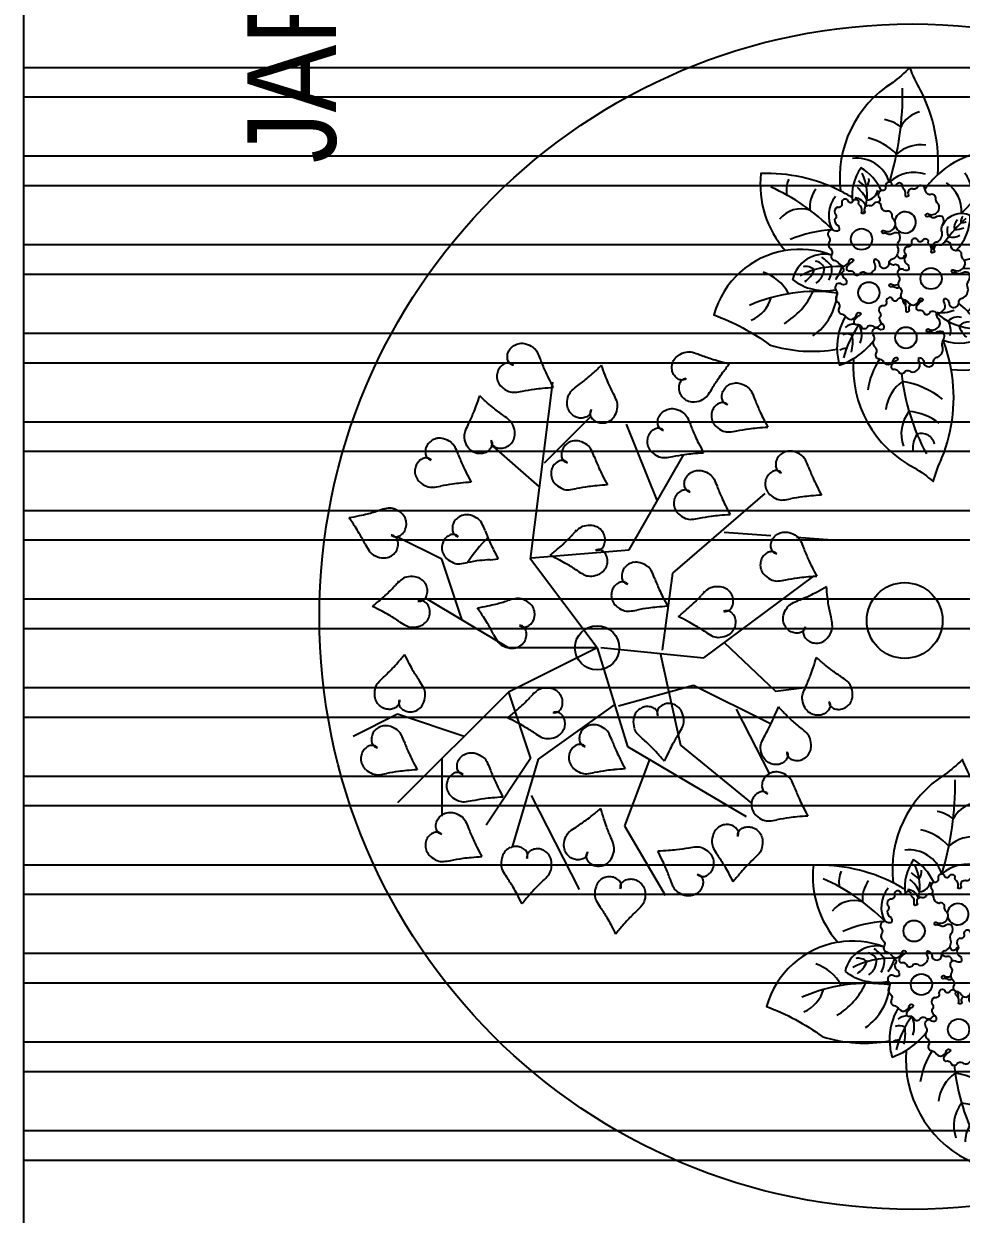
# Model space of a CAD drawing. Extents: x -109 to 1815, y -14679 to 345.
# Drawn here: x -63.392 to -61.806, y -44.327 to -42.311 of the extents above; entities that cross this region are included whole.
import ezdxf

# ---------------------------------------------------------------- set-up
doc = ezdxf.new("R2010")
doc.units = 0
doc.header["$MEASUREMENT"] = 0
for name, color, linetype in [('cob', 3, 'CONTINUOUS'), ('LINHA-TELHA-VISTA', 1, 'CONTINUOUS'), ('PAREDE', 6, 'CONTINUOUS'), ('PORTA', 3, 'CONTINUOUS'), ('TEXTO', 1, 'CONTINUOUS'), ('VEGET', 64, 'CONTINUOUS'), ('VEGET-I', 62, 'CONTINUOUS')]:
    doc.layers.add(name, color=color, linetype=linetype)
doc.styles.add('TECN', font='techl___.ttf')

# ---------------------------------------------------------------- blocks, each defined once
blk = doc.blocks.new('VEGET-09')
at = {"layer": 'VEGET'}
blk.add_lwpolyline([(-0.0624, 0.0463, 0.064121), (-0.076, 0.0443, 0.053651), (-0.0704, 0.0323, 0.303165), (-0.1629, -0.0192, -0.038186), (-0.1743, -0.035, -0.033284), (-0.1544, -0.0425, 0.140139), (-0.0797, -0.0503, 0.082613), (-0.0764, -0.09, -0.071634), (-0.0539, -0.1385, 0.37075), (0.0057, -0.0599, 0.036515), (0.0064, -0.0606, 0.34294), (0.013, -0.0613, 0.358678), (0.0639, -0.1047, -0.11702), (0.1047, -0.1022, 0.227088), (0.0856, -0.039, 0.135454), (0.1569, -0.0244, -0.033284), (0.176, -0.0153, -0.038186), (0.1632, -0.0005, 0.289083), (0.0715, 0.0434, 0.126781), (0.0863, 0.1108, 0.210808), (0.0211, 0.0902, 0.291137), (-0.0333, 0.1505, -0.071634), (-0.0587, 0.1034, 0.119338)], format="xyb", close=True, dxfattribs=at)
at = {"layer": 'VEGET-I', "color": 31}
blk.add_lwpolyline([(0.0139, 0.0144, -0.427238), (0.0087, 0.0105, 0.727728), (0.0096, 0.0022, -0.463092), (0.0143, -0.0014, 0.313172), (0.0225, -0.0056, -0.263169), (0.0285, -0.0058, 0.362708), (0.0357, -0.0058, 0.245641), (0.0349, 0.0003, -0.29295), (0.0351, 0.0033, 0.093328), (0.0358, 0.0064, -1.455768), (0.0382, 0.0069, 0.379882), (0.0397, -0.0017, 0.34294), (0.0463, -0.0024, -0.272007), (0.0516, -0.0002, 0.52491), (0.0541, 0.0047, -0.364868), (0.0591, 0.0089, 0.589429), (0.0609, 0.0151, -0.414362), (0.0591, 0.0195, 0.632042), (0.0539, 0.0228, -0.61126), (0.0528, 0.0256, 0.141126), (0.0587, 0.0261, -0.414115), (0.0623, 0.0279, 0.695029), (0.0623, 0.0332, -0.695571), (0.0638, 0.0371, 0.795067), (0.0607, 0.0422, -0.584992), (0.0578, 0.046, 0.398719), (0.0525, 0.0482, -0.502085), (0.0475, 0.0484, 0.277783), (0.042, 0.0451, -0.240076), (0.038, 0.0448, -0.321467), (0.0384, 0.0494, 0.745243), (0.0333, 0.0535, -0.31319), (0.0282, 0.053, 0.440916), (0.0227, 0.0517, -0.33877), (0.0174, 0.0511, 0.489016), (0.013, 0.049, -0.115651), (0.011, 0.0453, 0.254691), (0.008, 0.0405, 0.303582), (0.013, 0.0358, -0.602354), (0.0132, 0.0325, -0.345012), (0.0108, 0.0347, -0.004574), (0.0074, 0.0379, 0.479544), (0.0038, 0.0369, -0.438672), (0.0009, 0.0314, 0.471554), (0.0026, 0.0261, -0.333475), (0.0019, 0.0215, 0.333467), (0.0033, 0.0162, 0.445322), (0.0107, 0.0149, -0.162198)], format="xyb", close=True, dxfattribs=at)
for points in [[(0.0084, 0.0423, 0.077831), (0.0071, 0.042, -0.502085), (0.0022, 0.0422, 0.277783), (-0.0033, 0.0389, -0.240076), (-0.0073, 0.0385, -0.321467), (-0.0069, 0.0432, 0.745243), (-0.0121, 0.0473, -0.31319), (-0.0172, 0.0468, 0.440916), (-0.0227, 0.0455, -0.33877), (-0.028, 0.0449, 0.489016), (-0.0324, 0.0427, -0.115651), (-0.0344, 0.0391, 0.254691), (-0.0373, 0.0343, 0.303582), (-0.0324, 0.0296, -0.602354), (-0.0322, 0.0263, -0.345012), (-0.0345, 0.0285, -0.004574), (-0.0379, 0.0317, 0.479544), (-0.0416, 0.0307, -0.438672), (-0.0445, 0.0252, 0.471554), (-0.0427, 0.0199, -0.333475), (-0.0434, 0.0153, 0.333467), (-0.0421, 0.01, 0.101515), (-0.0407, 0.0085, -0.162198)], [(-0.0247, -0.0162, 0.439616), (-0.0295, -0.0148, -0.61126), (-0.0306, -0.0121, 0.141126), (-0.0247, -0.0115, -0.414115), (-0.021, -0.0097, 0.695029), (-0.021, -0.0044, -0.695571), (-0.0196, -0.0006, 0.795067), (-0.0227, 0.0045, -0.584992), (-0.0256, 0.0084, 0.398719), (-0.0309, 0.0106, -0.502085), (-0.0359, 0.0107, 0.277783), (-0.0413, 0.0075, -0.240076), (-0.0454, 0.0071, -0.321467), (-0.0449, 0.0117, 0.745243), (-0.0501, 0.0159, -0.31319), (-0.0552, 0.0153, 0.440916), (-0.0607, 0.014, -0.33877), (-0.066, 0.0135, 0.489016), (-0.0704, 0.0113, -0.115651), (-0.0724, 0.0076, 0.254691), (-0.0753, 0.0029, 0.303582), (-0.0704, -0.0019, -0.602354), (-0.0702, -0.0052, -0.345012), (-0.0725, -0.0029, -0.004574), (-0.076, 0.0002, 0.479544), (-0.0796, -0.0008, -0.438672), (-0.0825, -0.0063, 0.471554), (-0.0808, -0.0115, -0.333475), (-0.0815, -0.0161, 0.333467), (-0.0801, -0.0215, 0.445322), (-0.0727, -0.0228, -0.162198), (-0.0695, -0.0233, -0.427238)], [(0.0215, -0.0336, 0.153842), (0.0238, -0.0348, -0.463092), (0.0285, -0.0385, 0.313172), (0.0367, -0.0426, -0.263169), (0.0427, -0.0429, 0.362708), (0.0499, -0.0428, 0.245641), (0.0491, -0.0368, -0.29295), (0.0493, -0.0337, 0.093328), (0.05, -0.0307, -1.455768), (0.0524, -0.0301, 0.379882), (0.0539, -0.0387, 0.34294), (0.0605, -0.0394, -0.272007), (0.0658, -0.0372, 0.52491), (0.0683, -0.0323, -0.364868), (0.0733, -0.0281, 0.589429), (0.0751, -0.0219, -0.414362), (0.0733, -0.0175, 0.632042), (0.0681, -0.0142, -0.61126), (0.067, -0.0115, 0.141126), (0.0729, -0.0109, -0.414115), (0.0765, -0.0091, 0.695029), (0.0765, -0.0038, -0.695571), (0.078, 0, 0.795067), (0.0749, 0.0052, -0.584992), (0.072, 0.009, 0.398719), (0.0667, 0.0112, -0.500346), (0.0617, 0.0114, 0.277783)], [(0.013, -0.0613, -0.272007), (0.0183, -0.0591, 0.52491), (0.0208, -0.0542, -0.364868), (0.0258, -0.05, 0.589429), (0.0276, -0.0438, -0.414362), (0.0258, -0.0394, 0.632042), (0.0207, -0.0361, -0.61126), (0.0196, -0.0334, 0.141126), (0.0254, -0.0328, -0.414115), (0.0291, -0.031, 0.695029), (0.0291, -0.0257, -0.695571), (0.0305, -0.0219, 0.795067), (0.0274, -0.0167, -0.584992), (0.0245, -0.0129, 0.398719), (0.0192, -0.0107, -0.502085), (0.0143, -0.0105, 0.277783), (0.0088, -0.0138, -0.240076), (0.0047, -0.0142, -0.321467), (0.0052, -0.0095, 0.745243), (0, -0.0054, -0.31319), (-0.0051, -0.006, 0.440916), (-0.0106, -0.0072, -0.33877), (-0.0159, -0.0078, 0.489016), (-0.0203, -0.01, -0.115651), (-0.0223, -0.0136, 0.254691), (-0.0252, -0.0184, 0.303582), (-0.0203, -0.0231, -0.602354), (-0.0201, -0.0264, -0.345012), (-0.0224, -0.0242, -0.004574), (-0.0259, -0.021, 0.479544), (-0.0295, -0.022, -0.438672), (-0.0324, -0.0276, 0.471554), (-0.0306, -0.0328, -0.333475), (-0.0314, -0.0374, 0.333467), (-0.03, -0.0428, 0.445322), (-0.0226, -0.044, -0.162198), (-0.0194, -0.0446, -0.427238)], [(-0.0695, -0.0233, -0.427238), (-0.0747, -0.0272, 0.727728), (-0.0738, -0.0354, -0.463092), (-0.0691, -0.0391, 0.313172), (-0.0609, -0.0432, -0.263169), (-0.0549, -0.0435, 0.362708), (-0.0477, -0.0434, 0.245641), (-0.0485, -0.0374, -0.29295), (-0.0483, -0.0344, 0.093328), (-0.0476, -0.0313, -1.455768), (-0.0452, -0.0307, 0.379882), (-0.0437, -0.0393, 0.34294), (-0.0371, -0.0401, -0.272007), (-0.0318, -0.0379, 0.023893), (-0.0315, -0.0378, -0.364868)], [(-0.0215, -0.0258, 0.249552), (-0.0225, -0.0225, -0.232648), (-0.0245, -0.0203, 0.632042)], [(-0.0194, -0.0446, -0.427238), (-0.0246, -0.0485, 0.727728), (-0.0237, -0.0567, -0.463092), (-0.019, -0.0603, 0.313172), (-0.0108, -0.0645, -0.263169), (-0.0048, -0.0648, 0.362708), (0.0024, -0.0647, 0.245641), (0.0016, -0.0587, -0.29295), (0.0018, -0.0556, 0.093328), (0.0026, -0.0526, -1.455768), (0.0049, -0.052, 0.338669), (0.0057, -0.0599, 0.34294)]]:
    blk.add_lwpolyline(points, format="xyb", dxfattribs=at)
at = {"layer": 'VEGET-I'}
for points in [[(0.0137, 0.0137, 0.054109), (0.0137, 0.0145, -0.61126)], [(-0.0101, -0.0065, 0.024467), (-0.0104, -0.0059, -0.29295), (-0.0102, -0.0029, 0.093328), (-0.0095, 0.0002, -1.455768), (-0.0071, 0.0007, 0.243536), (-0.0076, -0.0053, 0.34294)], [(0.0049, -0.0064, -0.059681), (0.0062, -0.0064, 0.52491), (0.0088, -0.0015, -0.236589), (0.0114, 0.0022, 0.589429)], [(0.0171, -0.0044, -0.144785), (0.0151, -0.0057, 0.471554), (0.0168, -0.0109, -0.063459), (0.0172, -0.0118, 0.333467)], [(-0.0253, -0.0117, 0.075337), (-0.0228, -0.0118, -0.091843), (-0.0207, -0.0112, 0.362708)]]:
    blk.add_lwpolyline(points, format="xyb", dxfattribs=at)
at = {"layer": 'VEGET-I', "color": 41}
for centre in [(0.0307, 0.0256), (-0.0146, 0.0194), (-0.0527, -0.012), (-0.0026, -0.0333)]:
    blk.add_circle(centre, 0.009, dxfattribs=at)
at = {"layer": 'VEGET-I'}
for centre, radius, start, end in [((-0.0108, 0.1305), 0.0294, 203.2575, 254.3162), ((-0.1501, 0.0649), 0.1365, 352.142, 24.0362), ((-0.0325, 0.1201), 0.037, 297.538, 342.3464), ((-0.0806, 0.1714), 0.1701, 314.5307, 336.0872), ((0.0116, 0.1219), 0.0607, 210.5029, 245.5171), ((0.0328, 0.0765), 0.0237, 342.1534, 51.401), ((-0.0697, 0.0438), 0.1086, 3.3613, 22.8474), ((0.0723, 0.0675), 0.0217, 65.2706, 101.1072), ((0.0119, 0.0844), 0.0202, 212.3549, 248.9452), ((-0.0589, 0.0462), 0.0665, 356.5219, 28.1181), ((-0.0027, 0.0728), 0.0103, 316.2193, 12.2741), ((-0.0118, 0.0938), 0.0477, 214.5737, 266.3449), ((0.0064, 0.0727), 0.0155, 214.4894, 271.1311), ((0.0023, 0.0663), 0.01, 295.8614, 350.0245), ((0.0577, 0.0437), 0.0257, 53.2979, 95.1214), ((0.0058, 0.0693), 0.0187, 238.2291, 275.1542), ((-0.0148, 0.0795), 0.0364, 307.7391, 326.2778), ((0.0509, 0.0286), 0.0248, 49.8933, 119.5878), ((-0.0906, -0.0407), 0.0841, 54.3739, 75.6844), ((-0.0737, 0.0376), 0.0122, 2.7239, 31.7462), ((-0.0587, 0.0379), 0.00922, 330.408, 23.2503), ((0.0146, 0.0704), 0.0291, 231.5553, 255.8739), ((-0.056, 0.0683), 0.0353, 255.118, 278.5836), ((-0.0545, 0.0311), 0.0134, 0.7746, 38.3494), ((0.055, 0.0322), 0.0109, 288.7798, 353.5613), ((0.0705, 0.0296), 0.0288, 286.9657, 7.5072), ((-0.108, -0.0474), 0.0687, 57.1741, 80.7076), ((-0.0505, 0.0441), 0.0187, 248.4498, 298.337), ((0.0682, 0.0636), 0.0428, 248.601, 251.1781), ((0.0682, 0.0636), 0.0428, 256.8168, 295.5668), ((0.0505, 0.0492), 0.0312, 295.4367, 319.8659), ((0.074, 0.0219), 0.0102, 185.279, 260.1247), ((0.0903, 0.0157), 0.016, 128.6523, 159.4536), ((0.0809, 0.0273), 0.00811, 227.0682, 278.3756), ((0.0698, 0.031), 0.0479, 313.2808, 346.6895), ((-0.1176, -0.0291), 0.0344, 35.6879, 83.0483), ((0.0561, -0.019), 0.0311, 341.9942, 42.6199), ((0.1552, 0.2549), 0.2641, 253.215, 270.7396), ((0.1017, 0.0116), 0.0307, 321.4641, 349.7172), ((-0.0626, -0.1944), 0.1873, 96.2572, 118.1873), ((-0.1341, -0.0386), 0.0306, 51.7847, 109.9181), ((-0.1605, 0.0022), 0.0717, 321.0161, 351.0023), ((0.078, -0.0252), 0.0326, 353.4456, 40.6977), ((0.1136, -0.0306), 0.026, 15.9819, 62.3315), ((-0.1468, -0.0402), 0.0225, 56.7641, 92.6298), ((-0.1615, -0.0112), 0.0465, 321.6289, 355.7959), ((-0.1452, -0.0251), 0.0114, 282.0266, 19.1502), ((0.0065, -0.0723), 0.0515, 137.3511, 173.1112), ((0.0012, -0.0412), 0.0327, 173.3213, 200.6954), ((-0.047, -0.0326), 0.0173, 257.6705, 298.3921), ((-0.0457, -0.0558), 0.0106, 342.8391, 49.1133), ((-0.04, -0.1428), 0.1193, 42.2716, 55.0484), ((0.0449, -0.0512), 0.0126, 166.0133, 210.8157), ((0.0382, -0.0577), 0.011, 72.9763, 119.7763), ((0.0547, -0.0307), 0.0283, 265.2378, 326.7853), ((-0.0368, -0.0765), 0.0204, 106.6389, 139.7027), ((-0.053, -0.066), 0.0137, 1.1824, 41.3342), ((0.0406, -0.0624), 0.00958, 46.2071, 101.6231), ((0.0777, -0.0491), 0.0393, 185.6386, 197.466), ((0.0603, -0.057), 0.0158, 185.6102, 201.6955), ((0.0455, -0.0659), 0.00743, 52.578, 97.4744), ((0.2029, 0.0906), 0.2121, 224.7885, 240.0206), ((-0.0273, -0.1246), 0.0632, 116.8962, 129.5184), ((-0.1105, -0.1617), 0.126, 37.7656, 50.6238), ((0.0251, -0.0526), 0.028, 287.4041, 330.2959), ((0.0025, -0.0628), 0.0585, 331.101, 355.9434), ((0.0687, -0.0393), 0.0287, 254.193, 308.7428), ((-0.2033, -0.0678), 0.1655, 339.3636, 358.9982), ((0.0561, -0.0768), 0.0201, 309.7749, 352.5681), ((0.0855, -0.0557), 0.0255, 248.1797, 299.6042), ((-0.0282, -0.1309), 0.0462, 103.3757, 131.9644), ((-0.0474, -0.1115), 0.027, 21.9127, 71.4636), ((-0.0364, -0.127), 0.0207, 107.4676, 148.779), ((-0.0696, -0.1313), 0.0361, 12.7175, 41.6597)]:
    blk.add_arc(centre, radius, start, end, dxfattribs=at)
at = {"layer": 'VEGET-I', "color": 94}
for centre, radius, start, end in [((0.033, 0.0562), 0.0459, 142.7289, 191.1904), ((-0.0096, 0.0571), 0.0276, 347.5928, 77.384), ((-0.0535, 0.0776), 0.0756, 339.5371, 9.6172), ((-0.0614, -0.0074), 0.0538, 59.8647, 91.1509), ((-0.0519, 0.1058), 0.1383, 328.5047, 333.1544), ((-0.0173, 0.0644), 0.062, 211.193, 232.3438), ((0.0678, -0.0061), 0.0397, 53.9849, 97.93), ((0.0539, 0.0487), 0.0436, 294.5226, 328.7105), ((0.0291, -0.0905), 0.0764, 42.3879, 54.7417), ((-0.1034, 0.0844), 0.1368, 279.9847, 290.7519), ((-0.0141, -0.0575), 0.0431, 161.0917, 210.2624), ((0.0343, -0.0589), 0.0181, 335.2632, 62.5397), ((-0.0895, -0.004), 0.0844, 296.8758, 321.2979), ((0.0506, -0.0242), 0.0422, 225.2075, 270.1956)]:
    blk.add_arc(centre, radius, start, end, dxfattribs=at)
at = {"layer": 'VEGET-I', "color": 41}
blk.add_arc((0.0449, -0.0114), 0.009, 110.0401, 82.5092, dxfattribs=at)
blk = doc.blocks.new('FOLHA')
at = {"layer": 'VEGET'}
for points in [[(0, 0, -0.08274), (-0.002, 0.0029, -0.10469), (-0.0026, 0.0057, -0.121507), (-0.0015, 0.0103, -0.098472), (0.0021, 0.0149, -0.092043), (0.0069, 0.0176, -0.086888), (0.0126, 0.0186, -0.104288), (0.019, 0.0172, -0.099942), (0.0245, 0.0132, -0.091468), (0.0295, 0.0053, -0.12043), (0.0305, -0.0017, -0.025962), (0.0293, -0.0102, 0.015994), (0.0269, -0.0239, 0.011155), (0.0259, -0.0329, 0.008387), (0.025, -0.045)], [(0, 0, 0.08274), (-0.0014, 0.0032, 0.10469), (-0.0035, 0.0052, 0.121507), (-0.008, 0.0067, 0.098472), (-0.0138, 0.0061, 0.092043), (-0.0186, 0.0035, 0.086888), (-0.0224, -0.0009, 0.104288), (-0.0246, -0.007, 0.099942), (-0.0242, -0.0138, 0.091468), (-0.0201, -0.0222, 0.12043), (-0.0147, -0.0268, 0.025962), (-0.0068, -0.0302, -0.015994), (0.006, -0.0355, -0.011155), (0.0143, -0.0394, -0.008387), (0.025, -0.045)]]:
    blk.add_lwpolyline(points, format="xyb", dxfattribs=at)

msp = doc.modelspace()

# ---------------------------------------------------------------- linework, layer by layer
at = {"layer": 'cob'}
for p, q in [((-63.392, -42.385), (-60.392, -42.385)), ((-63.392, -42.435), (-60.392, -42.435)), ((-63.392, -42.535), (-60.392, -42.535)), ((-63.392, -42.585), (-60.392, -42.585)), ((-63.392, -42.685), (-60.392, -42.685)), ((-63.392, -42.735), (-60.392, -42.735)), ((-63.392, -42.835), (-60.392, -42.835)), ((-63.392, -42.885), (-60.392, -42.885)), ((-63.392, -42.985), (-60.392, -42.985)), ((-63.392, -43.035), (-60.392, -43.035)), ((-63.392, -43.035), (-60.392, -43.035)), ((-63.392, -43.135), (-60.392, -43.135)), ((-63.392, -43.185), (-60.392, -43.185)), ((-63.392, -43.285), (-60.392, -43.285)), ((-63.392, -43.335), (-60.392, -43.335)), ((-63.392, -43.435), (-60.392, -43.435)), ((-63.392, -43.485), (-60.392, -43.485)), ((-63.392, -43.585), (-60.392, -43.585)), ((-63.392, -43.635), (-60.392, -43.635)), ((-63.392, -43.735), (-60.392, -43.735)), ((-63.392, -43.785), (-60.392, -43.785)), ((-63.392, -43.885), (-60.392, -43.885)), ((-63.392, -43.935), (-60.392, -43.935)), ((-63.392, -43.935), (-60.392, -43.935)), ((-63.392, -44.035), (-60.392, -44.035)), ((-63.392, -44.085), (-60.392, -44.085)), ((-63.392, -44.185), (-60.392, -44.185)), ((-63.392, -44.235), (-60.392, -44.235))]:
    msp.add_line(p, q, dxfattribs=at)
at = {"layer": 'LINHA-TELHA-VISTA'}
msp.add_circle((-61.9012, -43.3215), 0.0642, dxfattribs=at)
at = {"layer": 'PAREDE'}
msp.add_line((-63.392, -44.935), (-63.392, -40.8867), dxfattribs=at)
at = {"layer": 'PORTA', "color": 1}
msp.add_circle((-61.8881, -43.315), 1.0035, dxfattribs=at)
at = {"layer": 'VEGET'}
for centre, radius, start, end in [((-62.6899, -43.0362), 0.0225, 162.2836, 184.7793), ((-62.69, -43.0361), 0.0224, 141.2482, 162.2836), ((-62.6879, -43.0378), 0.0251, 121.3849, 141.2482), ((-62.6886, -43.0367), 0.0238, 97.57, 121.3849), ((-62.6883, -43.0387), 0.0259, 74.7408, 97.57), ((-62.6916, -43.0509), 0.0385, 53.836, 74.7408), ((-62.6822, -43.038), 0.0225, 26.3677, 53.836), ((-62.7728, -43.0829), 0.1237, 20.4189, 26.3677), ((-62.4595, -43.0405), 0.0224, 141.2482, 162.2836), ((-62.4574, -43.0422), 0.0251, 121.3849, 141.2482), ((-62.4581, -43.041), 0.0238, 97.57, 121.3849), ((-62.4578, -43.0431), 0.0259, 74.7408, 97.57), ((-62.4612, -43.0553), 0.0385, 53.836, 74.7408), ((-62.4517, -43.0423), 0.0225, 26.3677, 53.836), ((-62.7075, -43.0678), 0.0225, 117.0848, 139.5805), ((-62.7109, -43.0611), 0.015, 89.3732, 117.0848), ((-62.6974, -43.0368), 0.015, 184.7793, 212.4908), ((-62.7109, -43.0563), 0.0102, 65.4672, 89.3732), ((-62.7015, -43.0394), 0.0102, 212.4908, 236.3969), ((-62.6982, -43.0344), 0.0161, 236.3969, 255.3163), ((-62.7134, -43.0617), 0.0161, 46.5478, 65.4672), ((-62.3518, -42.9262), 0.3256, 200.4189, 204.0841), ((-62.4805, -43.0654), 0.015, 89.3732, 117.0848), ((-62.4594, -43.0405), 0.0225, 162.2836, 184.7793), ((-62.467, -43.0411), 0.015, 184.7793, 212.4908), ((-62.4804, -43.0606), 0.0102, 65.4672, 89.3732), ((-62.471, -43.0437), 0.0102, 212.4908, 236.3969), ((-62.4829, -43.0661), 0.0161, 46.5478, 65.4672), ((-62.5424, -43.0873), 0.1237, 20.4189, 26.3677), ((-62.1213, -42.9305), 0.3256, 200.4189, 204.0841), ((-62.097, -43.0578), 0.0225, 162.2836, 184.7793), ((-62.0971, -43.0578), 0.0224, 141.2482, 162.2836), ((-62.095, -43.0595), 0.0251, 121.3849, 141.2482), ((-62.0957, -43.0583), 0.0238, 97.57, 121.3849), ((-62.0955, -43.0604), 0.0259, 74.7408, 97.57), ((-62.0988, -43.0726), 0.0385, 53.836, 74.7408), ((-62.0893, -43.0596), 0.0225, 26.3677, 53.836), ((-62.18, -43.1046), 0.1237, 20.4189, 26.3677), ((-62.705, -43.0687), 0.0251, 160.6159, 180.4792), ((-62.7063, -43.0687), 0.0238, 180.4792, 204.2941), ((-62.7075, -43.0678), 0.0224, 139.5805, 160.6159), ((-62.3693, -42.934), 0.3064, 204.0841, 206.6405), ((-62.1587, -42.8284), 0.542, 206.6405, 208.5627), ((-62.4745, -43.073), 0.0251, 160.6159, 180.4792), ((-62.4771, -43.0721), 0.0224, 139.5805, 160.6159), ((-62.477, -43.0722), 0.0225, 117.0848, 139.5805), ((-62.4677, -43.0387), 0.0161, 236.3969, 255.3163), ((-62.1388, -42.9384), 0.3064, 204.0841, 206.6405), ((-62.1146, -43.0895), 0.0225, 117.0848, 139.5805), ((-62.1181, -43.0827), 0.015, 89.3732, 117.0848), ((-62.1046, -43.0584), 0.015, 184.7793, 212.4908), ((-62.1181, -43.0779), 0.0102, 65.4672, 89.3732), ((-62.1086, -43.061), 0.0102, 212.4908, 236.3969), ((-62.1053, -43.056), 0.0161, 236.3969, 255.3163), ((-62.1205, -43.0834), 0.0161, 46.5478, 65.4672), ((-61.7589, -42.9478), 0.3256, 200.4189, 204.0841), ((-62.7045, -43.0678), 0.0259, 204.2941, 227.1232), ((-62.6958, -43.0585), 0.0385, 227.1232, 248.0281), ((-62.6224, -43.4131), 0.3256, 97.78, 101.4452), ((-62.625, -43.3941), 0.3064, 95.2236, 97.78), ((-62.6035, -43.6286), 0.542, 93.3014, 95.2236), ((-62.4759, -43.073), 0.0238, 180.4792, 204.2941), ((-62.474, -43.0722), 0.0259, 204.2941, 227.1232), ((-62.4654, -43.0629), 0.0385, 227.1232, 248.0281), ((-62.3731, -43.633), 0.542, 93.3014, 95.2236), ((-61.9282, -42.8327), 0.542, 206.6405, 208.5627), ((-62.1122, -43.0903), 0.0251, 160.6159, 180.4792), ((-62.1135, -43.0903), 0.0238, 180.4792, 204.2941), ((-62.1147, -43.0894), 0.0224, 139.5805, 160.6159), ((-61.7764, -42.9557), 0.3064, 204.0841, 206.6405), ((-62.7018, -43.0734), 0.0225, 248.0281, 275.4964), ((-62.7115, -42.9727), 0.1237, 275.4964, 281.4452), ((-62.4714, -43.0778), 0.0225, 248.0281, 275.4964), ((-62.4811, -42.977), 0.1237, 275.4964, 281.4452), ((-62.3919, -43.4174), 0.3256, 97.78, 101.4452), ((-62.3945, -43.3984), 0.3064, 95.2236, 97.78), ((-62.1116, -43.0895), 0.0259, 204.2941, 227.1232), ((-62.103, -43.0802), 0.0385, 227.1232, 248.0281), ((-62.0296, -43.4347), 0.3256, 97.78, 101.4452), ((-62.0322, -43.4157), 0.3064, 95.2236, 97.78), ((-62.0107, -43.6503), 0.542, 93.3014, 95.2236), ((-61.5659, -42.85), 0.542, 206.6405, 208.5627), ((-62.7521, -43.2527), 0.1237, 102.0751, 108.0238), ((-62.7733, -43.1537), 0.0225, 74.6067, 102.0751), ((-62.7775, -43.1692), 0.0385, 53.7019, 74.6067), ((-62.109, -43.095), 0.0225, 248.0281, 275.4964), ((-62.1187, -42.9943), 0.1237, 275.4964, 281.4452), ((-62.9346, -42.6134), 0.542, 279.8801, 281.8022), ((-63.2848, -43.4593), 0.542, 33.2192, 35.1413), ((-62.8864, -42.844), 0.3064, 281.8022, 284.3586), ((-62.8911, -42.8254), 0.3256, 284.3586, 288.0238), ((-62.77, -43.159), 0.0259, 30.8727, 53.7019), ((-62.7683, -43.1579), 0.0238, 7.0578, 30.8727), ((-62.6443, -43.1657), 0.0224, 141.2482, 162.2836), ((-62.6422, -43.1674), 0.0251, 121.3849, 141.2482), ((-62.6429, -43.1663), 0.0238, 97.57, 121.3849), ((-62.6426, -43.1683), 0.0259, 74.7408, 97.57), ((-62.6459, -43.1805), 0.0385, 53.836, 74.7408), ((-62.6365, -43.1676), 0.0225, 26.3677, 53.836), ((-63.0877, -43.3303), 0.3064, 30.6627, 33.2192), ((-62.7671, -43.1586), 0.0225, 303.6635, 326.1591), ((-62.767, -43.1587), 0.0224, 326.1591, 347.1945), ((-62.7696, -43.1581), 0.0251, 347.1945, 7.0578), ((-62.6442, -43.1658), 0.0225, 162.2836, 184.7793), ((-62.6517, -43.1664), 0.015, 184.7793, 212.4908), ((-62.7271, -43.2125), 0.1237, 20.4189, 26.3677), ((-62.3061, -43.0558), 0.3256, 200.4189, 202.673), ((-63.1042, -43.3401), 0.3256, 26.9976, 30.6627), ((-62.7039, -43.1361), 0.1237, 206.9976, 212.9463), ((-62.7725, -43.1929), 0.0161, 62.9755, 81.8949), ((-62.7605, -43.164), 0.0161, 233.1264, 252.0459), ((-62.7623, -43.1697), 0.0102, 252.0459, 275.9519), ((-62.7698, -43.1876), 0.0102, 39.0695, 62.9755), ((-62.7735, -43.1906), 0.015, 11.3579, 39.0695), ((-62.7628, -43.1649), 0.015, 275.9519, 303.6635), ((-62.7809, -43.1921), 0.0225, 348.8622, 11.3579), ((-62.6593, -43.1982), 0.0251, 160.6159, 180.4792), ((-62.6619, -43.1974), 0.0224, 139.5805, 160.6159), ((-62.6618, -43.1974), 0.0225, 117.0848, 139.5805), ((-62.6652, -43.1907), 0.015, 89.3732, 117.0848), ((-62.6652, -43.1859), 0.0102, 65.4672, 89.3732), ((-62.6558, -43.169), 0.0102, 212.4908, 236.3969), ((-62.6525, -43.164), 0.0161, 236.3969, 255.3163), ((-62.6677, -43.1913), 0.0161, 46.5478, 65.4672), ((-62.7888, -43.1911), 0.0225, 212.9463, 240.4146), ((-62.7809, -43.1772), 0.0385, 240.4146, 261.3195), ((-62.7823, -43.1917), 0.0238, 284.1486, 307.9636), ((-62.7831, -43.1907), 0.0251, 307.9636, 327.8269), ((-62.7808, -43.1921), 0.0224, 327.8269, 348.8622), ((-62.6607, -43.1983), 0.0238, 180.4792, 204.2941), ((-62.6588, -43.1974), 0.0259, 204.2941, 227.1232), ((-62.7828, -43.1897), 0.0259, 261.3195, 284.1486), ((-62.6502, -43.1881), 0.0385, 227.1232, 248.0281), ((-62.6562, -43.203), 0.0225, 248.0281, 275.4964), ((-62.6658, -43.1023), 0.1237, 275.4964, 281.4452), ((-62.5767, -43.5426), 0.3256, 101.399, 101.4452), ((-62.6726, -43.3463), 0.1237, 131.0863, 137.035), ((-62.7391, -43.27), 0.0225, 103.618, 131.0863), ((-62.7353, -43.2856), 0.0385, 82.7131, 103.618), ((-62.7337, -43.2731), 0.0259, 59.884, 82.7131), ((-62.7327, -43.2713), 0.0238, 36.069, 59.884), ((-63.0014, -43.0401), 0.3256, 313.3699, 317.035), ((-62.7337, -43.2721), 0.0251, 16.2057, 36.069), ((-62.7313, -43.2713), 0.0225, 332.6747, 355.1704), ((-62.7312, -43.2713), 0.0224, 355.1704, 16.2057), ((-63.1422, -42.8757), 0.542, 308.8913, 310.8134), ((-62.9882, -43.054), 0.3064, 310.8134, 313.3699), ((-62.7194, -43.3039), 0.0161, 91.9868, 110.9062), ((-62.7229, -43.2729), 0.0161, 262.1377, 281.0571), ((-62.7196, -43.2979), 0.0102, 68.0807, 91.9868), ((-62.7218, -43.2787), 0.0102, 281.0571, 304.9631), ((-62.7245, -43.2748), 0.015, 304.9631, 332.6747), ((-62.7214, -43.3024), 0.015, 40.3691, 68.0807), ((-62.7271, -43.3073), 0.0225, 17.8735, 40.3691), ((-63.0382, -43.7854), 0.542, 62.2304, 64.1526), ((-62.9284, -43.577), 0.3064, 59.674, 62.2304), ((-62.9381, -43.5935), 0.3256, 56.0088, 59.674), ((-62.7297, -43.3071), 0.0251, 336.9748, 356.8381), ((-62.727, -43.3073), 0.0224, 356.8381, 17.8735), ((-62.6869, -43.221), 0.1237, 236.0088, 241.9575), ((-62.7345, -43.3103), 0.0225, 241.9575, 269.4259), ((-62.7343, -43.2943), 0.0385, 269.4259, 290.3307), ((-62.7299, -43.3061), 0.0259, 290.3307, 313.1599), ((-62.7285, -43.3076), 0.0238, 313.1599, 336.9748), ((-62.7813, -43.5229), 0.0224, 141.2482, 162.2836), ((-62.7792, -43.5246), 0.0251, 121.3849, 141.2482), ((-62.7799, -43.5235), 0.0238, 97.57, 121.3849), ((-62.7796, -43.5255), 0.0259, 74.7408, 97.57), ((-62.7829, -43.5377), 0.0385, 53.836, 74.7408), ((-62.7735, -43.5248), 0.0225, 26.3677, 53.836), ((-62.8641, -43.5697), 0.1237, 20.4189, 26.3677), ((-62.7988, -43.5546), 0.0225, 117.0848, 139.5805), ((-62.8022, -43.5479), 0.015, 89.3732, 117.0848), ((-62.7812, -43.5229), 0.0225, 162.2836, 184.7793), ((-62.7887, -43.5236), 0.015, 184.7793, 212.4908), ((-62.8022, -43.5431), 0.0102, 65.4672, 89.3732), ((-62.7928, -43.5261), 0.0102, 212.4908, 236.3969), ((-62.7895, -43.5212), 0.0161, 236.3969, 255.3163), ((-62.8047, -43.5485), 0.0161, 46.5478, 65.4672), ((-62.4431, -43.413), 0.3256, 200.4189, 204.0841), ((-62.7963, -43.5554), 0.0251, 160.6159, 180.4792), ((-62.7977, -43.5554), 0.0238, 180.4792, 204.2941), ((-62.7989, -43.5545), 0.0224, 139.5805, 160.6159), ((-62.4606, -43.4208), 0.3064, 204.0841, 206.6405), ((-62.7958, -43.5546), 0.0259, 204.2941, 227.1232), ((-62.7872, -43.5453), 0.0385, 227.1232, 248.0281), ((-62.7163, -43.8808), 0.3064, 95.2236, 97.78), ((-62.6948, -44.1154), 0.542, 93.3014, 95.2236), ((-62.25, -43.3152), 0.542, 206.6405, 208.5627), ((-62.7932, -43.5602), 0.0225, 248.0281, 275.4964), ((-62.8028, -43.4595), 0.1237, 275.4964, 281.4452), ((-62.7137, -43.8998), 0.3256, 97.78, 101.4452), ((-62.1202, -43.6012), 0.0225, 162.2836, 184.7793), ((-62.1203, -43.6011), 0.0224, 141.2482, 162.2836), ((-62.1182, -43.6028), 0.0251, 121.3849, 141.2482), ((-62.1189, -43.6017), 0.0238, 97.57, 121.3849), ((-62.1187, -43.6037), 0.0259, 74.7408, 97.57), ((-62.122, -43.616), 0.0385, 53.836, 74.7408), ((-62.1125, -43.603), 0.0225, 26.3677, 53.836), ((-62.2032, -43.6479), 0.1237, 20.4189, 26.3677), ((-62.1378, -43.6328), 0.0225, 117.0848, 139.5805), ((-62.1413, -43.6261), 0.015, 89.3732, 117.0848), ((-62.1278, -43.6018), 0.015, 184.7793, 212.4908), ((-62.1412, -43.6213), 0.0102, 65.4672, 89.3732), ((-62.1318, -43.6044), 0.0102, 212.4908, 236.3969), ((-62.1285, -43.5994), 0.0161, 236.3969, 255.3163), ((-62.1437, -43.6267), 0.0161, 46.5478, 65.4672), ((-61.7821, -43.4912), 0.3256, 200.4189, 204.0841), ((-62.1354, -43.6337), 0.0251, 160.6159, 180.4792), ((-62.1367, -43.6337), 0.0238, 180.4792, 204.2941), ((-62.1379, -43.6328), 0.0224, 139.5805, 160.6159), ((-61.7996, -43.499), 0.3064, 204.0841, 206.6405), ((-62.1348, -43.6328), 0.0259, 204.2941, 227.1232), ((-62.1262, -43.6236), 0.0385, 227.1232, 248.0281), ((-62.0527, -43.9781), 0.3256, 97.78, 101.4452), ((-62.0553, -43.9591), 0.3064, 95.2236, 97.78), ((-62.0339, -44.1937), 0.542, 93.3014, 95.2236), ((-61.5891, -43.3934), 0.542, 206.6405, 208.5627), ((-62.1322, -43.6384), 0.0225, 248.0281, 275.4964), ((-62.1419, -43.5377), 0.1237, 275.4964, 281.4452), ((-62.5577, -43.7293), 0.0259, 137.1381, 159.9673), ((-62.5592, -43.7279), 0.0238, 113.3232, 137.1381), ((-62.5586, -43.7292), 0.0251, 93.4599, 113.3232), ((-62.5588, -43.7265), 0.0224, 72.4245, 93.4599), ((-62.5588, -43.7266), 0.0225, 49.9288, 72.4245), ((-62.554, -43.7208), 0.015, 22.2173, 49.9288), ((-62.5303, -43.7211), 0.0102, 145.3348, 169.2409), ((-62.5495, -43.719), 0.0102, 358.3112, 22.2173), ((-62.5263, -43.7238), 0.015, 117.6233, 145.3348), ((-62.5228, -43.7305), 0.0225, 95.1276, 117.6233), ((-62.5228, -43.7304), 0.0224, 74.0922, 95.1276), ((-62.5236, -43.733), 0.0251, 54.2289, 74.0922), ((-62.5228, -43.7319), 0.0238, 30.414, 54.2289), ((-62.5458, -43.7337), 0.0385, 159.9673, 180.8721), ((-62.5618, -43.7339), 0.0225, 180.8721, 208.3404), ((-62.5244, -43.7222), 0.0161, 169.2409, 188.1603), ((-62.5555, -43.7188), 0.0161, 339.3918, 358.3112), ((-62.5246, -43.733), 0.0259, 7.5848, 30.414), ((-62.5371, -43.7346), 0.0385, 346.68, 7.5848), ((-62.4727, -43.6859), 0.1237, 208.3404, 214.2892), ((-62.8439, -43.939), 0.3256, 30.624, 34.2892), ((-62.5981, -43.6722), 0.1237, 313.2629, 319.2117), ((-62.5215, -43.7383), 0.0225, 319.2117, 346.68), ((-62.8274, -43.9292), 0.3064, 28.0676, 30.624), ((-62.3042, -43.9863), 0.3064, 136.9281, 139.4845), ((-62.2902, -43.9994), 0.3256, 133.2629, 136.9281), ((-63.0353, -44.0401), 0.542, 26.1454, 28.0676), ((-62.1251, -44.1393), 0.542, 139.4845, 141.4067)]:
    msp.add_arc(centre, radius, start, end, dxfattribs=at)
at = {"layer": 'VEGET-I'}
for p, q in [((-62.5343, -43.2178), (-62.4968, -42.9178)), ((-62.5109, -43.0544), (-62.4324, -42.9759)), ((-62.3196, -43.1195), (-62.3718, -42.9892)), ((-62.519, -43.0953), (-62.6012, -43.0233)), ((-62.3674, -43.2021), (-62.2751, -43.0407)), ((-62.2935, -43.2412), (-62.137, -43.1065)), ((-62.4569, -43.1699), (-62.4587, -43.1688)), ((-62.2065, -43.1717), (-62.1279, -43.1773)), ((-62.6843, -43.2178), (-62.7593, -43.1803)), ((-62.084, -43.1805), (-62.0239, -43.1847)), ((-62.5327, -43.2152), (-62.3674, -43.2021)), ((-62.6499, -43.3209), (-62.6843, -43.2178)), ((-62.6026, -43.2187), (-62.5891, -43.2171)), ((-62.4218, -43.3678), (-62.5343, -43.2178)), ((-62.3109, -43.3716), (-62.2935, -43.2412)), ((-62.2413, -43.3847), (-62.0543, -43.2456)), ((-62.7575, -43.2564), (-62.7593, -43.2553)), ((-62.2399, -43.2736), (-62.2417, -43.2725)), ((-62.5718, -43.3678), (-62.7124, -43.2835)), ((-62.4218, -43.3678), (-62.5718, -43.3678)), ((-62.4218, -43.3678), (-62.5718, -43.4428)), ((-62.4218, -43.3678), (-62.3703, -43.5349)), ((-62.4153, -43.3673), (-62.2413, -43.3847)), ((-62.2065, -43.3586), (-62.1196, -43.4412)), ((-62.3152, -43.376), (-62.2805, -43.5324)), ((-62.3853, -43.4657), (-62.2584, -43.4311)), ((-62.2584, -43.4311), (-62.1294, -43.4952)), ((-62.1196, -43.4412), (-62.0705, -43.4348)), ((-62.5718, -43.4428), (-62.7593, -43.6303)), ((-62.5718, -43.4428), (-62.5343, -43.5553)), ((-62.5288, -43.4451), (-62.5306, -43.444)), ((-62.391, -43.4634), (-62.5217, -43.5562)), ((-62.1861, -43.4714), (-62.1303, -43.5808)), ((-62.7593, -43.4803), (-62.8343, -43.5178)), ((-62.6468, -43.5178), (-62.7593, -43.4803)), ((-62.3703, -43.5349), (-62.1695, -43.6532)), ((-62.2805, -43.5324), (-62.1603, -43.6307)), ((-62.6843, -43.5553), (-62.6843, -43.6529)), ((-62.5343, -43.5553), (-62.6093, -43.6678)), ((-62.5217, -43.5562), (-62.5656, -43.705)), ((-62.3328, -43.5568), (-62.3751, -43.669)), ((-62.5335, -43.6177), (-62.4522, -43.777)), ((-62.3751, -43.669), (-62.3068, -43.7865))]:
    msp.add_line(p, q, dxfattribs=at)
msp.add_circle((-62.4218, -43.3678), 0.0375, dxfattribs=at)
for centre, radius, start, end in [((-62.372, -43.2598), 0.1237, 131.0863, 137.035), ((-62.4385, -43.1835), 0.0225, 103.618, 131.0863), ((-62.4347, -43.1991), 0.0385, 82.7131, 103.618), ((-62.4331, -43.1866), 0.0259, 59.884, 82.7131), ((-62.4321, -43.1848), 0.0238, 36.069, 59.884), ((-62.4331, -43.1856), 0.0251, 16.2057, 36.069), ((-62.4218, -43.3678), 0.2625, 134.7198, 146.6348), ((-62.3061, -43.0558), 0.3256, 202.673, 204.0841), ((-62.3236, -43.0636), 0.3064, 204.0841, 206.6405), ((-62.6876, -42.9675), 0.3064, 310.8134, 313.3699), ((-62.7008, -42.9536), 0.3256, 313.3699, 317.035), ((-62.4307, -43.1848), 0.0225, 332.6747, 355.1704), ((-62.4305, -43.1848), 0.0224, 355.1704, 16.2057), ((-62.113, -42.958), 0.542, 206.6405, 208.5627), ((-62.8416, -42.7892), 0.542, 308.8913, 310.8134), ((-62.7376, -43.6989), 0.542, 62.2304, 64.1526), ((-62.4188, -43.2174), 0.0161, 91.9868, 110.9062), ((-62.4223, -43.1863), 0.0161, 262.1377, 281.0571), ((-62.419, -43.2114), 0.0102, 68.0807, 91.9868), ((-62.4212, -43.1922), 0.0102, 281.0571, 304.9631), ((-62.4239, -43.1883), 0.015, 304.9631, 332.6747), ((-62.4208, -43.2159), 0.015, 40.3691, 68.0807), ((-62.4265, -43.2208), 0.0225, 17.8735, 40.3691), ((-62.5767, -43.5426), 0.3256, 97.78, 101.399), ((-62.5714, -43.7598), 0.542, 93.3014, 95.2236), ((-62.6278, -43.4905), 0.3064, 59.674, 62.2304), ((-62.6375, -43.507), 0.3256, 56.0088, 59.674), ((-62.4279, -43.2211), 0.0238, 313.1599, 336.9748), ((-62.4291, -43.2206), 0.0251, 336.9748, 356.8381), ((-62.4264, -43.2208), 0.0224, 356.8381, 17.8735), ((-62.3576, -43.2461), 0.0224, 141.2482, 162.2836), ((-62.3555, -43.2477), 0.0251, 121.3849, 141.2482), ((-62.3562, -43.2466), 0.0238, 97.57, 121.3849), ((-62.3559, -43.2487), 0.0259, 74.7408, 97.57), ((-62.3592, -43.2609), 0.0385, 53.836, 74.7408), ((-62.3498, -43.2479), 0.0225, 26.3677, 53.836), ((-62.3863, -43.1345), 0.1237, 236.0088, 241.9575), ((-62.4339, -43.2238), 0.0225, 241.9575, 269.4259), ((-62.4337, -43.2078), 0.0385, 269.4259, 290.3307), ((-62.4293, -43.2196), 0.0259, 290.3307, 313.1599), ((-62.3575, -43.2461), 0.0225, 162.2836, 184.7793), ((-62.365, -43.2467), 0.015, 184.7793, 212.4908), ((-62.4404, -43.2929), 0.1237, 20.4189, 26.3677), ((-62.0194, -43.1361), 0.3256, 200.4189, 204.0841), ((-62.3726, -43.2786), 0.0251, 160.6159, 180.4792), ((-62.3751, -43.2777), 0.0224, 139.5805, 160.6159), ((-62.3751, -43.2778), 0.0225, 117.0848, 139.5805), ((-62.3785, -43.271), 0.015, 89.3732, 117.0848), ((-62.3785, -43.2662), 0.0102, 65.4672, 89.3732), ((-62.3691, -43.2493), 0.0102, 212.4908, 236.3969), ((-62.3658, -43.2443), 0.0161, 236.3969, 255.3163), ((-62.3809, -43.2717), 0.0161, 46.5478, 65.4672), ((-62.0369, -43.1439), 0.3064, 204.0841, 206.6405), ((-62.155, -43.3635), 0.1237, 131.0863, 137.035), ((-62.2215, -43.2873), 0.0225, 103.618, 131.0863), ((-62.2177, -43.3028), 0.0385, 82.7131, 103.618), ((-62.2161, -43.2903), 0.0259, 59.884, 82.7131), ((-62.2151, -43.2885), 0.0238, 36.069, 59.884), ((-62.6692, -42.9968), 0.3064, 281.8022, 284.3586), ((-62.674, -42.9783), 0.3256, 284.3586, 288.0238), ((-62.5349, -43.4055), 0.1237, 102.0751, 108.0238), ((-62.5561, -43.3066), 0.0225, 74.6067, 102.0751), ((-62.5604, -43.322), 0.0385, 53.7019, 74.6067), ((-62.5529, -43.3118), 0.0259, 30.8727, 53.7019), ((-62.3739, -43.2786), 0.0238, 180.4792, 204.2941), ((-62.3721, -43.2777), 0.0259, 204.2941, 227.1232), ((-61.8263, -43.0383), 0.542, 206.6405, 208.5627), ((-62.4838, -43.0573), 0.3256, 313.3699, 317.035), ((-62.2161, -43.2893), 0.0251, 16.2057, 36.069), ((-62.2137, -43.2885), 0.0225, 332.6747, 355.1704), ((-62.2136, -43.2885), 0.0224, 355.1704, 16.2057), ((-62.7174, -42.7662), 0.542, 279.8801, 281.8022), ((-63.0676, -43.6122), 0.542, 33.2192, 35.1413), ((-62.5511, -43.3108), 0.0238, 7.0578, 30.8727), ((-62.5524, -43.3109), 0.0251, 347.1945, 7.0578), ((-62.3634, -43.2685), 0.0385, 227.1232, 248.0281), ((-62.3694, -43.2833), 0.0225, 248.0281, 275.4964), ((-62.3791, -43.1826), 0.1237, 275.4964, 281.4452), ((-62.29, -43.623), 0.3256, 97.78, 101.4452), ((-62.2926, -43.604), 0.3064, 95.2236, 97.78), ((-62.2711, -43.8386), 0.542, 93.3014, 95.2236), ((-62.6246, -42.8929), 0.542, 308.8913, 310.8134), ((-62.4706, -43.0712), 0.3064, 310.8134, 313.3699), ((-62.2018, -43.3211), 0.0161, 91.9868, 110.9062), ((-62.2053, -43.2901), 0.0161, 262.1377, 281.0571), ((-62.202, -43.3151), 0.0102, 68.0807, 91.9868), ((-62.2042, -43.2959), 0.0102, 281.0571, 304.9631), ((-62.2069, -43.292), 0.015, 304.9631, 332.6747), ((-62.2038, -43.3196), 0.015, 40.3691, 68.0807), ((-62.2095, -43.3245), 0.0225, 17.8735, 40.3691), ((-62.8705, -43.4831), 0.3064, 30.6627, 33.2192), ((-62.887, -43.4929), 0.3256, 26.9976, 30.6627), ((-62.5433, -43.3169), 0.0161, 233.1264, 252.0459), ((-62.5553, -43.3457), 0.0161, 62.9755, 81.8949), ((-62.5452, -43.3225), 0.0102, 252.0459, 275.9519), ((-62.5526, -43.3404), 0.0102, 39.0695, 62.9755), ((-62.5563, -43.3434), 0.015, 11.3579, 39.0695), ((-62.5457, -43.3178), 0.015, 275.9519, 303.6635), ((-62.5499, -43.3115), 0.0225, 303.6635, 326.1591), ((-62.5498, -43.3115), 0.0224, 326.1591, 347.1945), ((-62.5206, -43.8026), 0.542, 62.2304, 64.1526), ((-62.4108, -43.5942), 0.3064, 59.674, 62.2304), ((-62.4205, -43.6107), 0.3256, 56.0088, 59.674), ((-62.2121, -43.3243), 0.0251, 336.9748, 356.8381), ((-62.2094, -43.3245), 0.0224, 356.8381, 17.8735), ((-62.4867, -43.289), 0.1237, 206.9976, 212.9463), ((-62.5636, -43.345), 0.0224, 327.8269, 348.8622), ((-62.5637, -43.3449), 0.0225, 348.8622, 11.3579), ((-62.1693, -43.2382), 0.1237, 236.0088, 241.9575), ((-62.2169, -43.3275), 0.0225, 241.9575, 269.4259), ((-62.2167, -43.3115), 0.0385, 269.4259, 290.3307), ((-62.2123, -43.3233), 0.0259, 290.3307, 313.1599), ((-62.2109, -43.3248), 0.0238, 313.1599, 336.9748), ((-62.5716, -43.344), 0.0225, 212.9463, 240.4146), ((-62.5637, -43.3301), 0.0385, 240.4146, 261.3195), ((-62.5656, -43.3426), 0.0259, 261.3195, 284.1486), ((-62.5651, -43.3446), 0.0238, 284.1486, 307.9636), ((-62.5659, -43.3435), 0.0251, 307.9636, 327.8269), ((-62.7726, -43.2288), 0.3256, 313.3699, 317.035), ((-62.4438, -43.535), 0.1237, 131.0863, 137.035), ((-62.5103, -43.4587), 0.0225, 103.618, 131.0863), ((-62.5066, -43.4743), 0.0385, 82.7131, 103.618), ((-62.505, -43.4617), 0.0259, 59.884, 82.7131), ((-62.5039, -43.46), 0.0238, 36.069, 59.884), ((-62.505, -43.4607), 0.0251, 16.2057, 36.069), ((-62.5024, -43.46), 0.0224, 355.1704, 16.2057), ((-62.9134, -43.0644), 0.542, 308.8913, 310.8134), ((-62.7595, -43.2427), 0.3064, 310.8134, 313.3699), ((-62.4958, -43.4635), 0.015, 304.9631, 332.6747), ((-62.5025, -43.46), 0.0225, 332.6747, 355.1704), ((-62.3364, -43.4911), 0.0238, 127.7853, 151.6002), ((-62.3355, -43.4922), 0.0251, 107.922, 127.7853), ((-62.3364, -43.4896), 0.0224, 86.8867, 107.922), ((-62.3364, -43.4897), 0.0225, 64.391, 86.8867), ((-62.3331, -43.4829), 0.015, 36.6794, 64.391), ((-62.3293, -43.48), 0.0102, 12.7734, 36.6794), ((-62.3101, -43.4772), 0.0102, 159.797, 183.703), ((-62.3056, -43.4789), 0.015, 132.0854, 159.797), ((-62.3005, -43.4845), 0.0225, 109.5897, 132.0854), ((-62.3005, -43.4844), 0.0224, 88.5544, 109.5897), ((-62.3006, -43.4871), 0.0251, 68.6911, 88.5544), ((-62.3001, -43.4859), 0.0238, 44.8761, 68.6911), ((-62.3016, -43.4873), 0.0259, 22.047, 44.8761), ((-62.8094, -43.9741), 0.542, 62.2304, 64.1526), ((-62.6997, -43.7656), 0.3064, 59.674, 62.2304), ((-62.4906, -43.4926), 0.0161, 91.9868, 110.9062), ((-62.4942, -43.4615), 0.0161, 262.1377, 281.0571), ((-62.4908, -43.4866), 0.0102, 68.0807, 91.9868), ((-62.493, -43.4674), 0.0102, 281.0571, 304.9631), ((-62.4926, -43.4911), 0.015, 40.3691, 68.0807), ((-62.4984, -43.496), 0.0225, 17.8735, 40.3691), ((-62.4983, -43.4959), 0.0224, 356.8381, 17.8735), ((-62.3219, -43.4933), 0.0385, 174.4294, 195.3342), ((-62.3345, -43.4921), 0.0259, 151.6002, 174.4294), ((-62.3041, -43.4769), 0.0161, 183.703, 202.6224), ((-62.3351, -43.4813), 0.0161, 353.854, 12.7734), ((-62.3133, -43.4921), 0.0385, 1.1422, 22.047), ((-62.2973, -43.4918), 0.0225, 333.6738, 1.1422), ((-62.7094, -43.7822), 0.3256, 56.0088, 59.674), ((-62.4582, -43.4097), 0.1237, 236.0088, 241.9575), ((-62.5012, -43.4948), 0.0259, 290.3307, 313.1599), ((-62.4998, -43.4963), 0.0238, 313.1599, 336.9748), ((-62.501, -43.4958), 0.0251, 336.9748, 356.8381), ((-62.4293, -43.5213), 0.0225, 162.2836, 184.7793), ((-62.4294, -43.5212), 0.0224, 141.2482, 162.2836), ((-62.4273, -43.5229), 0.0251, 121.3849, 141.2482), ((-62.428, -43.5218), 0.0238, 97.57, 121.3849), ((-62.4278, -43.5238), 0.0259, 74.7408, 97.57), ((-62.4311, -43.536), 0.0385, 53.836, 74.7408), ((-62.4216, -43.5231), 0.0225, 26.3677, 53.836), ((-62.5123, -43.568), 0.1237, 20.4189, 26.3677), ((-62.3374, -43.4976), 0.0225, 195.3342, 222.8026), ((-62.2632, -43.4288), 0.1237, 222.8026, 228.7513), ((-62.0081, -43.6868), 0.3256, 147.7251, 151.3902), ((-62.388, -43.4469), 0.1237, 327.7251, 333.6738), ((-62.5057, -43.499), 0.0225, 241.9575, 269.4259), ((-62.5056, -43.4829), 0.0385, 269.4259, 290.3307), ((-62.4469, -43.5529), 0.0225, 117.0848, 139.5805), ((-62.4504, -43.5462), 0.015, 89.3732, 117.0848), ((-62.4369, -43.5219), 0.015, 184.7793, 212.4908), ((-62.4503, -43.5414), 0.0102, 65.4672, 89.3732), ((-62.4409, -43.5245), 0.0102, 212.4908, 236.3969), ((-62.4376, -43.5195), 0.0161, 236.3969, 255.3163), ((-62.4528, -43.5468), 0.0161, 46.5478, 65.4672), ((-62.0912, -43.4113), 0.3256, 200.4189, 204.0841), ((-62.5594, -43.7666), 0.3256, 45.0861, 48.7513), ((-62.025, -43.6776), 0.3064, 151.3902, 153.9467), ((-62.4445, -43.5538), 0.0251, 160.6159, 180.4792), ((-62.4458, -43.5538), 0.0238, 180.4792, 204.2941), ((-62.447, -43.5529), 0.0224, 139.5805, 160.6159), ((-62.1087, -43.4191), 0.3064, 204.0841, 206.6405), ((-62.5459, -43.753), 0.3064, 42.5297, 45.0861), ((-62.7195, -43.9123), 0.542, 40.6076, 42.5297), ((-61.8133, -43.7811), 0.542, 153.9467, 155.8688), ((-62.4439, -43.5529), 0.0259, 204.2941, 227.1232), ((-62.4353, -43.5437), 0.0385, 227.1232, 248.0281), ((-62.3618, -43.8982), 0.3256, 97.78, 101.4452), ((-62.3644, -43.8792), 0.3064, 95.2236, 97.78), ((-62.343, -44.1138), 0.542, 93.3014, 95.2236), ((-61.8982, -43.3135), 0.542, 206.6405, 208.5627), ((-62.4413, -43.5585), 0.0225, 248.0281, 275.4964), ((-62.451, -43.4578), 0.1237, 275.4964, 281.4452)]:
    msp.add_arc(centre, radius, start, end, dxfattribs=at)

# ---------------------------------------------------------------- block references
at = {"layer": 'PORTA', "color": 3, "xscale": 2, "yscale": 2, "zscale": 2, "rotation": 90}
for p in [(-61.923, -42.7373), (-61.834, -43.9086)]:
    msp.add_blockref('VEGET-09', p, dxfattribs=at)
at = {"layer": 'VEGET', "xscale": -1.5, "yscale": 1.5, "zscale": 1.5}
for p, rotation in [((-62.2707, -42.9119), 137.9983868446991), ((-62.5634, -42.8893), 90), ((-62.4319, -42.9644), 195.8267923979073), ((-62.2004, -42.9564), 90), ((-62.6013, -43.0159), 223.3778839258877), ((-62.3091, -42.9999), 90), ((-62.1176, -43.2088), 90), ((-62.0694, -43.3324), 181.3328981474082), ((-62.7564, -43.4556), 202.3903438801887), ((-62.0293, -43.4584), 225.014485298774), ((-62.1004, -43.5436), 219.9218766149385), ((-62.6486, -43.5825), 90), ((-62.6844, -43.6837), 90), ((-62.438, -43.7134), 192.0411196693704), ((-62.1835, -43.6873), 22.84401599256817), ((-62.2522, -43.751), 268.8707746067552), ((-62.382, -43.7757), 22.84401599256817)]:
    msp.add_blockref('FOLHA', p, dxfattribs=dict(at, rotation=rotation))
at = {"layer": 'VEGET-I', "xscale": -1.5, "yscale": 1.5, "zscale": 1.5, "rotation": 90}
msp.add_blockref('FOLHA', (-62.264, -43.1044), dxfattribs=at)

# ---------------------------------------------------------------- texts
at = {"layer": 'TEXTO', "style": 'TECN'}
msp.add_text('JARDIM INTERNO', height=0.15, rotation=90, dxfattribs=at).set_placement((-62.8638, -42.5471))

doc.saveas('drawing.dxf')
